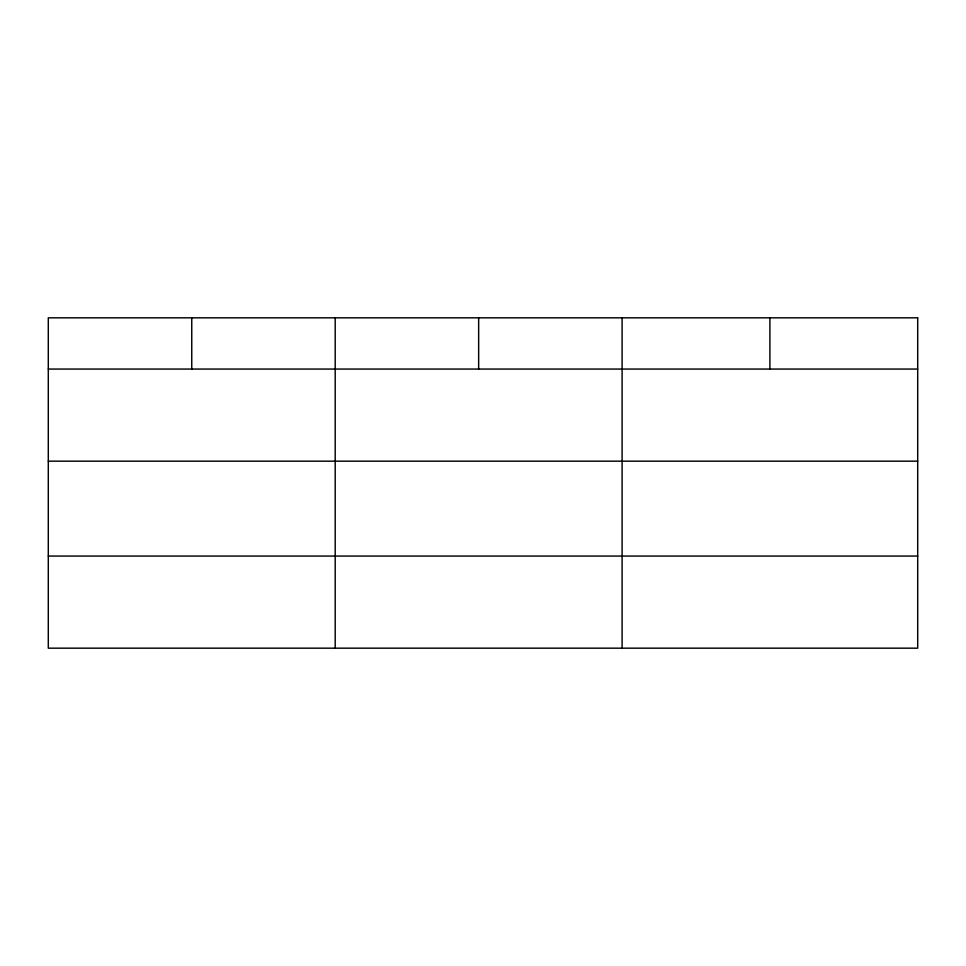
<?xml version="1.0" encoding="UTF-8"?>
<svg xmlns="http://www.w3.org/2000/svg" width="966" height="966" viewBox="0 0 966 966"><rect width="100%" height="100%" fill="white"/><g stroke="black" fill="none" stroke-linecap="round" stroke-linejoin="round"><path stroke-width="1.45" d="M48.3 369.06L917.7 369.06M48.3 461.168L917.7 461.168M48.3 556.066L917.7 556.066M769.902 317.826L769.902 369.06M622.104 317.826L622.104 648.174M478.653 317.826L478.653 369.06M335.202 317.826L335.202 648.174M191.751 317.826L191.751 369.06M917.7 317.826L48.3 317.826L48.3 648.174L917.7 648.174L917.7 317.826"/></g></svg>
